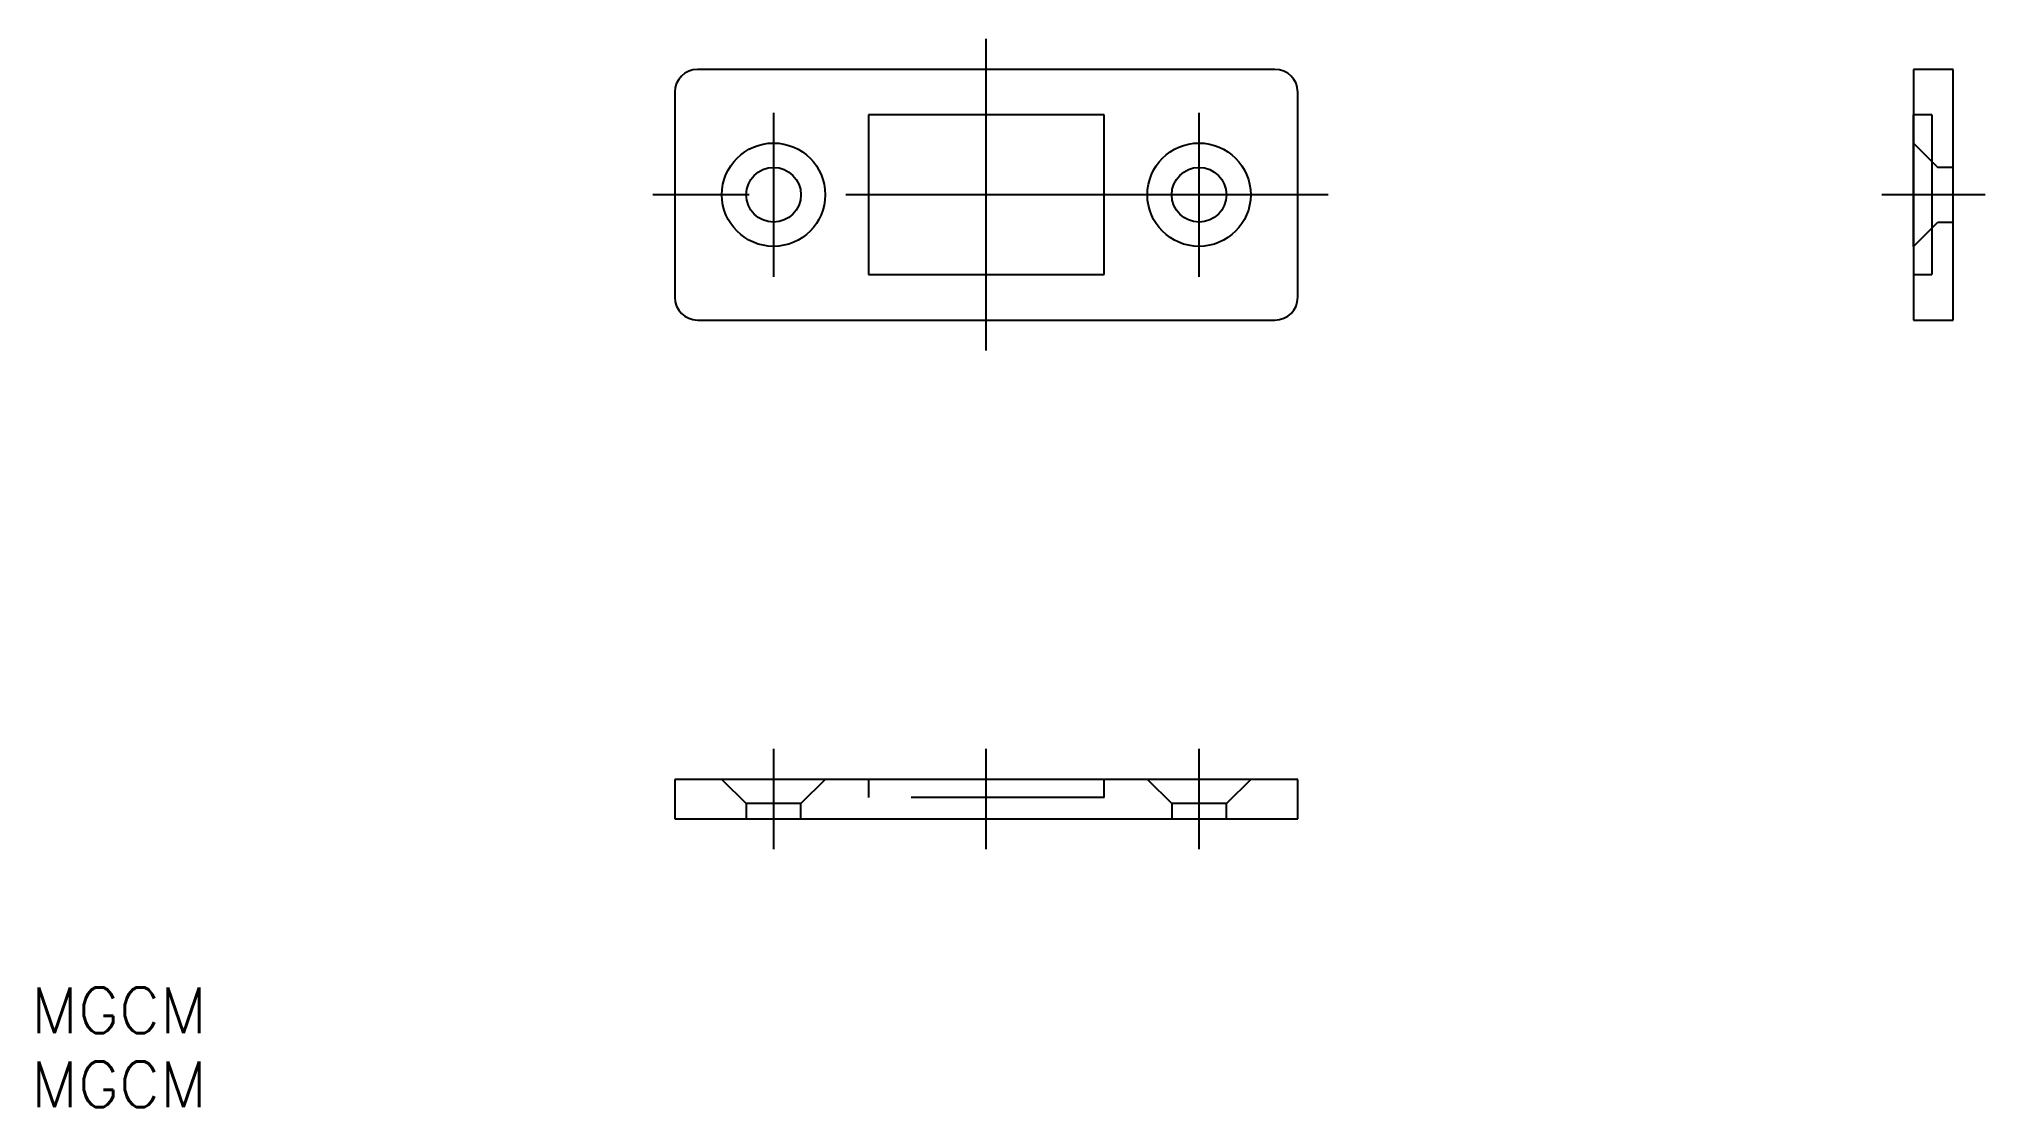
# Model space of a CAD drawing. Extents: x -62 to 66, y -19 to 51.
import ezdxf

# ---------------------------------------------------------------- set-up
doc = ezdxf.new("R2010")
doc.units = 0
doc.linetypes.add('CENTER', pattern=[50.8, 31.75, -6.35, 6.35, -6.35])
doc.linetypes.add('DASHED', pattern=[19.05, 12.7, -6.35])
doc.layers.get('0').update_dxf_attribs({"linetype": 'CONTINUOUS'})
doc.layers.add('1', color=7, linetype='CONTINUOUS')
doc.layers.add('CENTER', color=1, linetype='CENTER')
doc.styles.get("Standard").update_dxf_attribs({"font": 'txt.shx', "height": 3, "bigfont": 'bigfont.shx'})

msp = doc.modelspace()

# ---------------------------------------------------------------- linework, layer by layer
at = {"color": 7, "linetype": 'CONTINUOUS'}
for p, q in [((19, 49.33), (-19, 49.33)), ((61.03, 49.33), (61.03, 44.48)), ((63.63, 49.33), (61.03, 49.33)), ((63.63, 42.88), (63.63, 49.33)), ((-20.5, 47.83), (-20.5, 34.33)), ((20.5, 34.33), (20.5, 47.83)), ((-7.75, 46.33), (-7.75, 35.83)), ((7.75, 46.33), (-7.75, 46.33)), ((7.75, 35.83), (7.75, 46.33)), ((61.03, 37.68), (61.03, 46.33)), ((61.03, 46.33), (61.03, 35.83)), ((61.03, 44.48), (61.03, 37.68)), ((63.63, 39.28), (63.63, 42.88)), ((63.63, 32.83), (63.63, 39.28)), ((-7.75, 35.83), (7.75, 35.83)), ((61.03, 35.83), (61.03, 32.83)), ((-19, 32.83), (19, 32.83)), ((61.03, 32.83), (63.63, 32.83)), ((-20.5, 2.6), (-20.5, 0)), ((-17.4, 2.6), (-20.5, 2.6)), ((-10.6, 2.6), (-17.4, 2.6)), ((-7.75, 2.6), (-10.6, 2.6)), ((7.75, 2.6), (-7.75, 2.6)), ((10.6, 2.6), (7.75, 2.6)), ((17.4, 2.6), (10.6, 2.6)), ((20.5, 2.6), (17.4, 2.6)), ((20.5, 0), (20.5, 2.6)), ((-20.5, 0), (-15.8, 0)), ((-15.8, 0), (-12.2, 0)), ((-12.2, 0), (12.2, 0)), ((12.2, 0), (15.8, 0)), ((15.8, 0), (20.5, 0))]:
    msp.add_line(p, q, dxfattribs=at)
for centre, radius in [((-14, 41.08), 3.4), ((14, 41.08), 3.4), ((-14, 41.08), 1.8), ((14, 41.08), 1.8)]:
    msp.add_circle(centre, radius, dxfattribs=at)
for centre, start, end in [((-19, 47.83), 90, 180), ((19, 47.83), 0, 90), ((-19, 34.33), 180, 270), ((19, 34.33), 270, 0)]:
    msp.add_arc(centre, 1.5, start, end, dxfattribs=at)
at = {"layer": '1', "color": 3, "linetype": 'DASHED'}
for p, q in [((62.23, 46.33), (61.03, 46.33)), ((62.23, 46.33), (62.23, 35.83)), ((61.03, 44.48), (62.63, 42.88)), ((63.63, 42.88), (62.63, 42.88)), ((61.03, 37.68), (62.63, 39.28)), ((62.63, 39.28), (63.63, 39.28)), ((61.03, 35.83), (62.23, 35.83)), ((-17.4, 2.6), (-15.8, 1)), ((-10.6, 2.6), (-12.2, 1)), ((-7.75, 2.6), (-7.75, 1.4)), ((7.75, 1.4), (7.75, 2.6)), ((10.6, 2.6), (12.2, 1)), ((17.4, 2.6), (15.8, 1)), ((7.75, 1.4), (-7.75, 1.4)), ((-12.2, 1), (-15.8, 1)), ((-15.8, 1), (-15.8, 0)), ((-12.2, 0), (-12.2, 1)), ((12.2, 1), (12.2, 0)), ((15.8, 1), (12.2, 1)), ((15.8, 0), (15.8, 1))]:
    msp.add_line(p, q, dxfattribs=at)
at = {"layer": 'CENTER', "color": 1, "linetype": 'CENTER'}
for p, q in [((0, 30.83), (0, 51.33)), ((-14, 46.48), (-14, 35.68)), ((14, 35.68), (14, 46.48)), ((22.5, 41.08), (-22.5, 41.08)), ((65.73, 41.08), (58.93, 41.08)), ((-14, 4.6), (-14, -2)), ((0, -2), (0, 4.6)), ((14, -2), (14, 4.6))]:
    msp.add_line(p, q, dxfattribs=at)

# ---------------------------------------------------------------- texts
at = {"color": 7, "linetype": 'CONTINUOUS'}
for p in [(-62.86, -14.1), (-62.86, -18.97)]:
    msp.add_text('MGCM', height=3, dxfattribs=at).set_placement(p)

doc.saveas('drawing.dxf')
